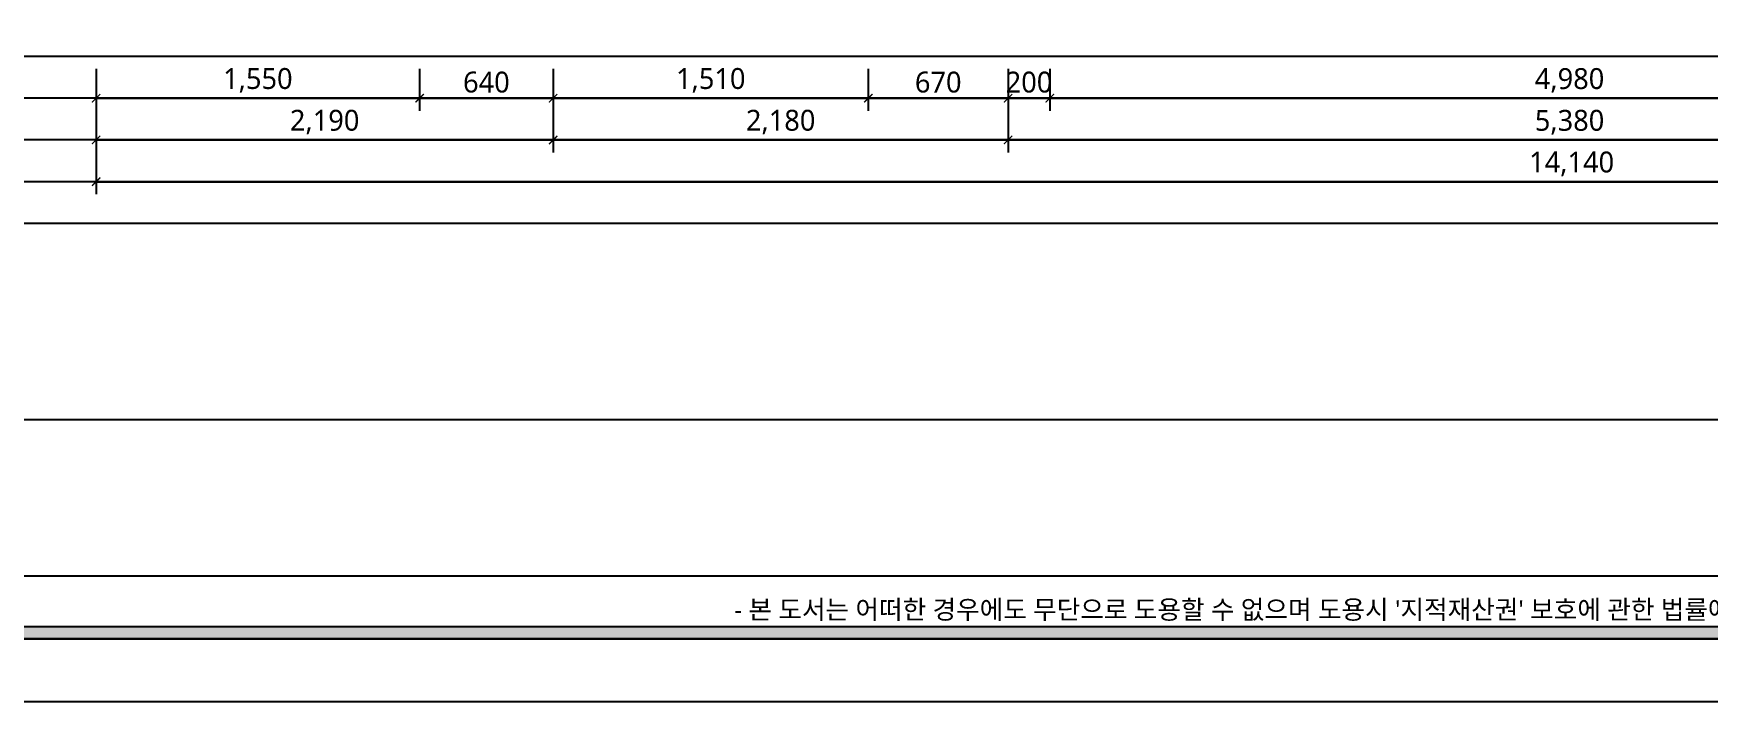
# Model space of a CAD drawing. Header units: millimetres. Extents: x 512 to 764439, y -71 to 559481.
# Drawn here: x 411077 to 419102, y 238140 to 241340 of the extents above; entities that cross this region are included whole.
import ezdxf
from ezdxf.enums import TextEntityAlignment as Align

# ---------------------------------------------------------------- set-up
doc = ezdxf.new("R2010")
doc.units = ezdxf.units.MM
doc.header["$LTSCALE"] = 50
doc.layers.add('00', color=7, linetype='Continuous', lineweight=0)
doc.layers.add('text', color=7, linetype='Continuous', lineweight=0)
doc.layers.add('DIM', color=7, linetype='Continuous')
doc.layers.add('FORM(YOURNAME)-11', color=1, linetype='Continuous')
doc.layers.add('purge', color=190, linetype='Continuous', plot=False)
doc.styles.add('NEW 맑은고딕', font='malgun.ttf')
doc.styles.add('맑은 고딕', font='malgun.ttf')
doc.dimstyles.new('DH IN40', dxfattribs={"dimscale": 40, "dimtxt": 2.5, "dimasz": 1, "dimexe": 1.5, "dimexo": 1.5, "dimtad": 1, "dimdec": 7, "dimlunit": 6, "dimtxsty": '맑은 고딕', "dimblk": 'ARCHTICK', "dimcen": 2.5, "dimclrd": 256, "dimclre": 256, "dimclrt": 256, "dimadec": 0, "dimazin": 0, "dimtfac": 1, "dimtdec": 7, "dimtix": 1, "dimtmove": 0, "dimatfit": 3, "dimldrblk": 'ARCHTICK', "dimfxl": 1, "dimtfillclr": 1, "dimlwd": -1, "dimlwe": -1, "dimarcsym": 0})

# ---------------------------------------------------------------- blocks, each defined once
blk = doc.blocks.new('_ArchTick')
at = {"color": 0, "linetype": 'ByBlock', "const_width": 0.15}
blk.add_lwpolyline([(-0.5, -0.5), (0.5, 0.5)], dxfattribs=at)
blk = doc.blocks.new('*D1281')
at = {"layer": 'Defpoints', "color": 0, "linetype": 'Continuous', "transparency": 16777216}
for p in [(411376.6, 241230.4), (412926.6, 241230.4), (412926.6, 241030.4)]:
    blk.add_point(p, dxfattribs=at)
at = {"layer": 'DIM', "transparency": 16777216}
for p, q in [((411376.6, 241170.4), (411376.6, 240970.4)), ((412926.6, 241170.4), (412926.6, 240970.4)), ((411376.6, 241030.4), (412926.6, 241030.4))]:
    blk.add_line(p, q, dxfattribs=at)
at = {"layer": 'DIM', "linetype": 'Continuous', "transparency": 16777216, "xscale": 40, "yscale": 40, "zscale": 40, "rotation": 180}
blk.add_blockref('_ArchTick', (411376.6, 241030.4), dxfattribs=at)
at = {"layer": 'DIM', "linetype": 'Continuous', "transparency": 16777216, "xscale": 40, "yscale": 40, "zscale": 40}
blk.add_blockref('_ArchTick', (412926.6, 241030.4), dxfattribs=at)
at = {"layer": 'DIM', "linetype": 'Continuous', "transparency": 16777216, "insert": (412151.6, 241115.7), "char_height": 100, "attachment_point": 5, "style": '맑은 고딕'}
blk.add_mtext('1,550', dxfattribs=at)
blk = doc.blocks.new('*D1282')
at = {"layer": 'Defpoints', "color": 0, "linetype": 'Continuous', "transparency": 16777216}
for p in [(412926.6, 241230.4), (413566.6, 241230.4), (413566.6, 241030.4)]:
    blk.add_point(p, dxfattribs=at)
at = {"layer": 'DIM', "transparency": 16777216}
for p, q in [((412926.6, 241170.4), (412926.6, 240970.4)), ((413566.6, 241170.4), (413566.6, 240970.4)), ((412926.6, 241030.4), (413566.6, 241030.4))]:
    blk.add_line(p, q, dxfattribs=at)
at = {"layer": 'DIM', "linetype": 'Continuous', "transparency": 16777216, "xscale": 40, "yscale": 40, "zscale": 40, "rotation": 180}
blk.add_blockref('_ArchTick', (412926.6, 241030.4), dxfattribs=at)
at = {"layer": 'DIM', "linetype": 'Continuous', "transparency": 16777216, "xscale": 40, "yscale": 40, "zscale": 40}
blk.add_blockref('_ArchTick', (413566.6, 241030.4), dxfattribs=at)
at = {"layer": 'DIM', "linetype": 'Continuous', "transparency": 16777216, "insert": (413246.6, 241107), "char_height": 100, "attachment_point": 5, "style": '맑은 고딕'}
blk.add_mtext('640', dxfattribs=at)
blk = doc.blocks.new('*D1283')
at = {"layer": 'Defpoints', "color": 0, "linetype": 'Continuous', "transparency": 16777216}
for p in [(413566.6, 241230.4), (415076.6, 241230.4), (415076.6, 241030.4)]:
    blk.add_point(p, dxfattribs=at)
at = {"layer": 'DIM', "transparency": 16777216}
for p, q in [((413566.6, 241170.4), (413566.6, 240970.4)), ((415076.6, 241170.4), (415076.6, 240970.4)), ((413566.6, 241030.4), (415076.6, 241030.4))]:
    blk.add_line(p, q, dxfattribs=at)
at = {"layer": 'DIM', "linetype": 'Continuous', "transparency": 16777216, "xscale": 40, "yscale": 40, "zscale": 40, "rotation": 180}
blk.add_blockref('_ArchTick', (413566.6, 241030.4), dxfattribs=at)
at = {"layer": 'DIM', "linetype": 'Continuous', "transparency": 16777216, "xscale": 40, "yscale": 40, "zscale": 40}
blk.add_blockref('_ArchTick', (415076.6, 241030.4), dxfattribs=at)
at = {"layer": 'DIM', "linetype": 'Continuous', "transparency": 16777216, "insert": (414321.6, 241115.7), "char_height": 100, "attachment_point": 5, "style": '맑은 고딕'}
blk.add_mtext('1,510', dxfattribs=at)
blk = doc.blocks.new('*D1284')
at = {"layer": 'Defpoints', "color": 0, "linetype": 'Continuous', "transparency": 16777216}
for p in [(415076.6, 241230.4), (415746.6, 241230.4), (415746.6, 241030.4)]:
    blk.add_point(p, dxfattribs=at)
at = {"layer": 'DIM', "transparency": 16777216}
for p, q in [((415076.6, 241170.4), (415076.6, 240970.4)), ((415746.6, 241170.4), (415746.6, 240970.4)), ((415076.6, 241030.4), (415746.6, 241030.4))]:
    blk.add_line(p, q, dxfattribs=at)
at = {"layer": 'DIM', "linetype": 'Continuous', "transparency": 16777216, "xscale": 40, "yscale": 40, "zscale": 40, "rotation": 180}
blk.add_blockref('_ArchTick', (415076.6, 241030.4), dxfattribs=at)
at = {"layer": 'DIM', "linetype": 'Continuous', "transparency": 16777216, "xscale": 40, "yscale": 40, "zscale": 40}
blk.add_blockref('_ArchTick', (415746.6, 241030.4), dxfattribs=at)
at = {"layer": 'DIM', "linetype": 'Continuous', "transparency": 16777216, "insert": (415411.6, 241107), "char_height": 100, "attachment_point": 5, "style": '맑은 고딕'}
blk.add_mtext('670', dxfattribs=at)
blk = doc.blocks.new('*D1285')
at = {"layer": 'Defpoints', "color": 0, "linetype": 'Continuous', "transparency": 16777216}
for p in [(415746.6, 241230.4), (415946.6, 241230.4), (415946.6, 241030.4)]:
    blk.add_point(p, dxfattribs=at)
at = {"layer": 'DIM', "transparency": 16777216}
for p, q in [((415746.6, 241170.4), (415746.6, 240970.4)), ((415946.6, 241170.4), (415946.6, 240970.4)), ((415746.6, 241030.4), (415706.6, 241030.4)), ((415746.6, 241030.4), (415946.6, 241030.4)), ((415946.6, 241030.4), (415986.6, 241030.4))]:
    blk.add_line(p, q, dxfattribs=at)
at = {"layer": 'DIM', "linetype": 'Continuous', "transparency": 16777216, "xscale": 40, "yscale": 40, "zscale": 40}
blk.add_blockref('_ArchTick', (415746.6, 241030.4), dxfattribs=at)
at = {"layer": 'DIM', "linetype": 'Continuous', "transparency": 16777216, "xscale": 40, "yscale": 40, "zscale": 40, "rotation": 180}
blk.add_blockref('_ArchTick', (415946.6, 241030.4), dxfattribs=at)
at = {"layer": 'DIM', "linetype": 'Continuous', "transparency": 16777216, "insert": (415846.6, 241107), "char_height": 100, "attachment_point": 5, "style": '맑은 고딕'}
blk.add_mtext('200', dxfattribs=at)
blk = doc.blocks.new('*D1286')
at = {"layer": 'Defpoints', "color": 0, "linetype": 'Continuous', "transparency": 16777216}
for p in [(415946.6, 241230.4), (420926.6, 241230.4), (420926.6, 241030.4)]:
    blk.add_point(p, dxfattribs=at)
at = {"layer": 'DIM', "transparency": 16777216}
for p, q in [((415946.6, 241170.4), (415946.6, 240970.4)), ((420926.6, 241170.4), (420926.6, 240970.4)), ((415946.6, 241030.4), (420926.6, 241030.4))]:
    blk.add_line(p, q, dxfattribs=at)
at = {"layer": 'DIM', "linetype": 'Continuous', "transparency": 16777216, "xscale": 40, "yscale": 40, "zscale": 40, "rotation": 180}
blk.add_blockref('_ArchTick', (415946.6, 241030.4), dxfattribs=at)
at = {"layer": 'DIM', "linetype": 'Continuous', "transparency": 16777216, "xscale": 40, "yscale": 40, "zscale": 40}
blk.add_blockref('_ArchTick', (420926.6, 241030.4), dxfattribs=at)
at = {"layer": 'DIM', "linetype": 'Continuous', "transparency": 16777216, "insert": (418436.6, 241115.4), "char_height": 100, "attachment_point": 5, "style": '맑은 고딕'}
blk.add_mtext('4,980', dxfattribs=at)
blk = doc.blocks.new('*D1232')
at = {"layer": 'Defpoints', "color": 0, "linetype": 'Continuous', "transparency": 16777216}
for p in [(411376.6, 241230.4), (413566.6, 241230.4), (413566.6, 240830.4)]:
    blk.add_point(p, dxfattribs=at)
at = {"layer": 'DIM', "transparency": 16777216}
for p, q in [((411376.6, 241170.4), (411376.6, 240770.4)), ((413566.6, 241170.4), (413566.6, 240770.4)), ((411376.6, 240830.4), (413566.6, 240830.4))]:
    blk.add_line(p, q, dxfattribs=at)
at = {"layer": 'DIM', "linetype": 'Continuous', "transparency": 16777216, "xscale": 40, "yscale": 40, "zscale": 40, "rotation": 180}
blk.add_blockref('_ArchTick', (411376.6, 240830.4), dxfattribs=at)
at = {"layer": 'DIM', "linetype": 'Continuous', "transparency": 16777216, "xscale": 40, "yscale": 40, "zscale": 40}
blk.add_blockref('_ArchTick', (413566.6, 240830.4), dxfattribs=at)
at = {"layer": 'DIM', "linetype": 'Continuous', "transparency": 16777216, "insert": (412471.6, 240915.7), "char_height": 100, "attachment_point": 5, "style": '맑은 고딕'}
blk.add_mtext('2,190', dxfattribs=at)
blk = doc.blocks.new('*D1233')
at = {"layer": 'Defpoints', "color": 0, "linetype": 'Continuous', "transparency": 16777216}
for p in [(413566.6, 241230.4), (415746.6, 241230.4), (415746.6, 240830.4)]:
    blk.add_point(p, dxfattribs=at)
at = {"layer": 'DIM', "transparency": 16777216}
for p, q in [((413566.6, 241170.4), (413566.6, 240770.4)), ((415746.6, 241170.4), (415746.6, 240770.4)), ((413566.6, 240830.4), (415746.6, 240830.4))]:
    blk.add_line(p, q, dxfattribs=at)
at = {"layer": 'DIM', "linetype": 'Continuous', "transparency": 16777216, "xscale": 40, "yscale": 40, "zscale": 40, "rotation": 180}
blk.add_blockref('_ArchTick', (413566.6, 240830.4), dxfattribs=at)
at = {"layer": 'DIM', "linetype": 'Continuous', "transparency": 16777216, "xscale": 40, "yscale": 40, "zscale": 40}
blk.add_blockref('_ArchTick', (415746.6, 240830.4), dxfattribs=at)
at = {"layer": 'DIM', "linetype": 'Continuous', "transparency": 16777216, "insert": (414656.6, 240915.7), "char_height": 100, "attachment_point": 5, "style": '맑은 고딕'}
blk.add_mtext('2,180', dxfattribs=at)
blk = doc.blocks.new('*D1234')
at = {"layer": 'Defpoints', "color": 0, "linetype": 'Continuous', "transparency": 16777216}
for p in [(415746.6, 241230.4), (421126.6, 241230.4), (421126.6, 240830.4)]:
    blk.add_point(p, dxfattribs=at)
at = {"layer": 'DIM', "transparency": 16777216}
for p, q in [((415746.6, 241170.4), (415746.6, 240770.4)), ((421126.6, 241170.4), (421126.6, 240770.4)), ((415746.6, 240830.4), (421126.6, 240830.4))]:
    blk.add_line(p, q, dxfattribs=at)
at = {"layer": 'DIM', "linetype": 'Continuous', "transparency": 16777216, "xscale": 40, "yscale": 40, "zscale": 40, "rotation": 180}
blk.add_blockref('_ArchTick', (415746.6, 240830.4), dxfattribs=at)
at = {"layer": 'DIM', "linetype": 'Continuous', "transparency": 16777216, "xscale": 40, "yscale": 40, "zscale": 40}
blk.add_blockref('_ArchTick', (421126.6, 240830.4), dxfattribs=at)
at = {"layer": 'DIM', "linetype": 'Continuous', "transparency": 16777216, "insert": (418436.6, 240915.4), "char_height": 100, "attachment_point": 5, "style": '맑은 고딕'}
blk.add_mtext('5,380', dxfattribs=at)
blk = doc.blocks.new('*D1305')
at = {"layer": 'Defpoints', "color": 0, "linetype": 'Continuous', "transparency": 16777216}
for p in [(425516.6, 241430.4), (411376.6, 241230.4), (425516.6, 240630.4)]:
    blk.add_point(p, dxfattribs=at)
at = {"layer": 'DIM', "transparency": 16777216}
for p, q in [((425516.6, 241370.4), (425516.6, 240570.4)), ((411376.6, 241170.4), (411376.6, 240570.4)), ((411376.6, 240630.4), (425516.6, 240630.4))]:
    blk.add_line(p, q, dxfattribs=at)
at = {"layer": 'DIM', "linetype": 'Continuous', "transparency": 16777216, "xscale": 40, "yscale": 40, "zscale": 40, "rotation": 180}
blk.add_blockref('_ArchTick', (411376.6, 240630.4), dxfattribs=at)
at = {"layer": 'DIM', "linetype": 'Continuous', "transparency": 16777216, "xscale": 40, "yscale": 40, "zscale": 40}
blk.add_blockref('_ArchTick', (425516.6, 240630.4), dxfattribs=at)
at = {"layer": 'DIM', "linetype": 'Continuous', "transparency": 16777216, "insert": (418446.6, 240715.7), "char_height": 100, "attachment_point": 5, "style": '맑은 고딕'}
blk.add_mtext('14,140', dxfattribs=at)
blk = doc.blocks.new('FORM-PLAN')
at = {"layer": 'FORM(YOURNAME)-11', "true_color": 0x939598}
h = blk.add_hatch(color=252, dxfattribs=at)
h.dxf.hatch_style = 1
h.paths.add_polyline_path([(-71444, 55115), (10556, 55115), (10556, 54915), (-71444, 54915)])
h.paths.add_polyline_path([(-71444, -2085), (10556, -2085), (10556, -2285), (-71444, -2285)])
at = {"layer": 'Defpoints', "color": 158}
blk.add_line((1346, -1285), (-71444, -1285), dxfattribs=at)
for points in [[(-71444, -2285), (10556, -2285), (10556, 55115), (-71444, 55115)], [(-69444, 53115), (-64, 53115), (-64, 1215), (-69444, 1215)]]:
    blk.add_lwpolyline(points, close=True, dxfattribs=at)
at = {"layer": 'FORM(YOURNAME)-11', "color": 250}
blk.add_lwpolyline([(-72444, -3285), (11556, -3285), (11556, 56115), (-72444, 56115)], close=True, dxfattribs=at)
at = {"layer": 'FORM(YOURNAME)-11', "color": 251, "true_color": 0x636466}
blk.add_lwpolyline([(-71444, -2085), (10556, -2085), (10556, -2285), (-71444, -2285)], close=True, dxfattribs=at)
at = {"layer": '00', "style": 'NEW 맑은고딕'}
for tag, p in [('1', (9905, 25031)), ('2', (9905, 24387)), ('3', (9905, 23100)), ('4', (9905, 21170)), ('5', (9905, 18853)), ('6', (9905, 16600)), ('7', (9905, 14348)), ('8', (9905, 12095)), ('9', (9905, 9843)), ('10', (5655, 7655)), ('11', (9905, 7590)), ('12', (5655, 5402)), ('13', (9905, 5402))]:
    blk.add_attdef(tag, text='', height=520, dxfattribs=at).set_placement(p, align=Align.MIDDLE_RIGHT)
at = {"layer": 'text', "insert": (-48464, -1667), "char_height": 300, "width": 36067.07, "attachment_point": 1, "style": 'NEW 맑은고딕'}
blk.add_mtext("- 본 도서는 어떠한 경우에도 무단으로 도용할 수 없으며 도용시 '지적재산권' 보호에 관한 법률에 의거, 법적 분쟁이 발생합니다.  또한 본 도서에 관한 모든 저작권은 당사에 있습니다. -", dxfattribs=at)

msp = doc.modelspace()

# ---------------------------------------------------------------- linework, layer by layer
at = {"layer": 'purge', "linetype": 'Continuous'}
for points in [[(410176.5943044, 254150.37295821), (426516.5943044, 254150.37295821), (426516.5943044, 240430.37295821), (410176.5943044, 240430.37295821)], [(410376.5943044, 253950.37295821), (426316.5943044, 253950.37295821), (426316.5943044, 240630.37295821), (410376.5943044, 240630.37295821)], [(410576.5943044, 253750.37295821), (426116.5943044, 253750.37295821), (426116.5943044, 240830.37295821), (410576.5943044, 240830.37295821)], [(410776.5943044, 253550.37295821), (425916.5943044, 253550.37295821), (425916.5943044, 241030.37295821), (410776.5943044, 241030.37295821)], [(410976.5943044, 253350.37295821), (425716.5943044, 253350.37295821), (425716.5943044, 241230.37295821), (410976.5943044, 241230.37295821)]]:
    msp.add_lwpolyline(points, close=True, dxfattribs=at)

# ---------------------------------------------------------------- block references
at = {"xscale": 0.3000000000000001, "yscale": 0.3000000000000001, "zscale": 0.3000000000000001}
msp.add_blockref('FORM-PLAN', (428973.25841886, 239125.43910194), dxfattribs=at)

# ---------------------------------------------------------------- dimensions: what is measured, and where the dimension line sits
at = {"layer": 'DIM', "linetype": 'Continuous'}
for base, p1, p2, picture, middle in [((425516.5943044015, 240630.3729582117), (411376.5943044015, 241230.3729582117), (425516.5943044015, 241430.3729582117), '*D1305', (418446.5943044015, 240715.6990451682)), ((412926.5943044015, 241030.3729582117), (411376.5943044015, 241230.3729582117), (412926.5943044015, 241230.3729582117), '*D1281', (412151.5943044015, 241115.6990451682)), ((413566.5943044014, 240830.3729582117), (411376.5943044015, 241230.3729582117), (413566.5943044014, 241230.3729582117), '*D1232', (412471.5943044014, 240915.6990451682)), ((415746.5943044015, 240830.3729582117), (413566.5943044014, 241230.3729582117), (415746.5943044015, 241230.3729582117), '*D1233', (414656.5943044014, 240915.6990451682)), ((421126.5943044015, 240830.3729582117), (415746.5943044015, 241230.3729582117), (421126.5943044015, 241230.3729582117), '*D1234', (418436.5943044015, 240915.4273060378))]:
    dim = msp.add_linear_dim(base=base, p1=p1, p2=p2, dimstyle='DH IN40', dxfattribs=at)
    dim.commit()
    dim.dimension.update_dxf_attribs({"geometry": picture, "text_midpoint": middle})
for base, p1, p2, picture, middle in [((413566.5943044014, 241030.3729582117), (412926.5943044015, 241230.3729582117), (413566.5943044014, 241230.3729582117), '*D1282', (413246.5943044014, 241107.0373603856)), ((415076.5943044015, 241030.3729582117), (413566.5943044014, 241230.3729582117), (415076.5943044015, 241230.3729582117), '*D1283', (414321.5943044014, 241115.6990451682)), ((415746.5943044015, 241030.3729582117), (415076.5943044015, 241230.3729582117), (415746.5943044015, 241230.3729582117), '*D1284', (415411.5943044015, 241107.0373603856)), ((415946.5943044015, 241030.3729582117), (415746.5943044015, 241230.3729582117), (415946.5943044015, 241230.3729582117), '*D1285', (415846.5943044015, 241107.0373603856)), ((420926.5943044015, 241030.3729582117), (415946.5943044015, 241230.3729582117), (420926.5943044015, 241230.3729582117), '*D1286', (418436.5943044015, 241115.4273060378))]:
    dim = msp.add_linear_dim(base=base, p1=p1, p2=p2, dimstyle='DH IN40', override={"dimtmove": 1}, dxfattribs=at)
    dim.commit()
    dim.dimension.update_dxf_attribs({"geometry": picture, "text_midpoint": middle})

doc.saveas('drawing.dxf')
